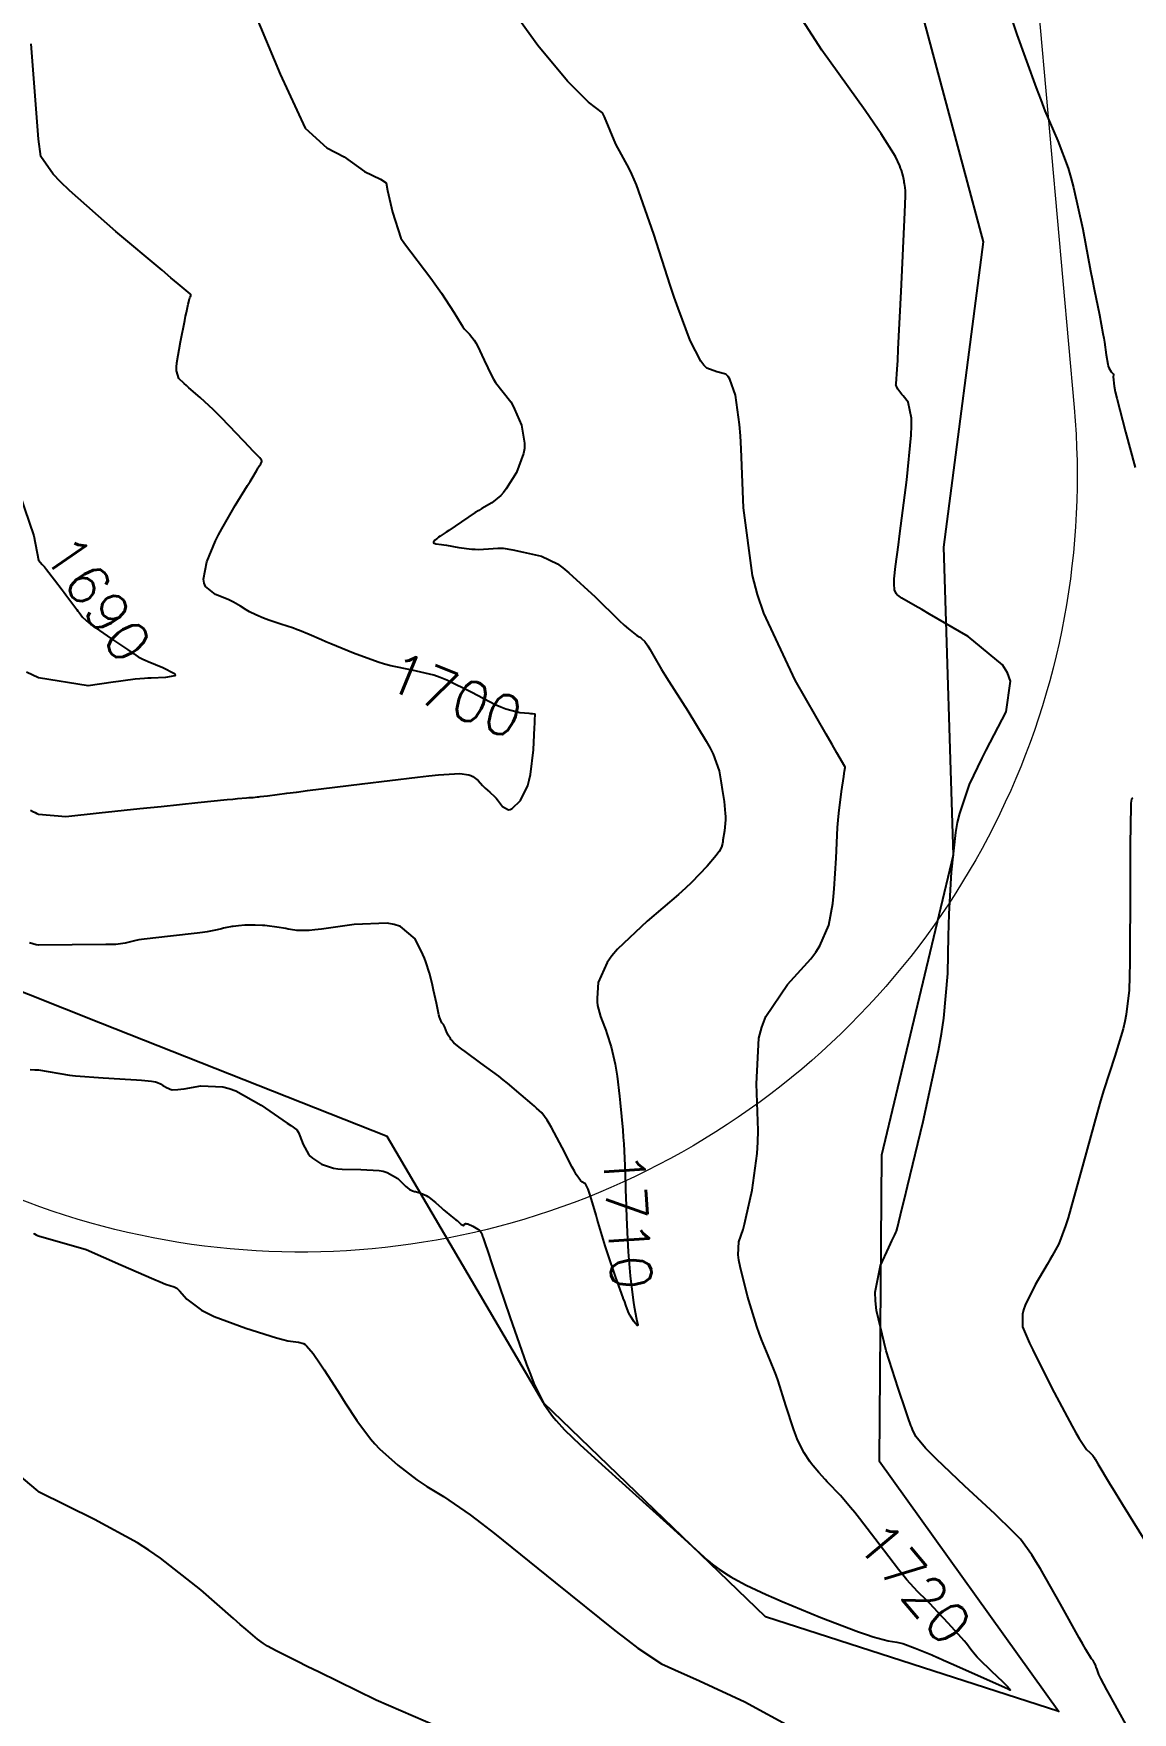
# Model space of a CAD drawing. Header units: metres. Extents: x 837477 to 838477, y 1189014 to 1191014.
# Drawn here: x 837999.5 to 838102.9, y 1190054.8 to 1190212.8 of the extents above; entities that cross this region are included whole.
import ezdxf

# ---------------------------------------------------------------- set-up
doc = ezdxf.new("R2010")
doc.units = ezdxf.units.M
doc.header["$LTSCALE"] = 0.3
doc.layers.add('COTAS 10', color=1, linetype='Continuous')
doc.layers.add('LINEA_DE_CEROS', color=61, linetype='Continuous')
doc.layers.add('Linea_Tendencia', color=51, linetype='Continuous', lineweight=20)
doc.styles.get("Standard").update_dxf_attribs({"font": 'simplex.shx'})

msp = doc.modelspace()

# ---------------------------------------------------------------- linework, layer by layer
at = {"layer": 'COTAS 10'}
for points, elevation in [([(838090.278, 1190217.903), (838092.013, 1190212.716), (838093.819, 1190207.712), (838094.251, 1190206.574), (838094.653, 1190205.544), (838095.856, 1190202.716), (838096.83, 1190200.147), (838097.087, 1190199.279), (838097.339, 1190198.344), (838098.202, 1190194.4), (838098.946, 1190190.496), (838099.122, 1190189.585), (838099.285, 1190188.748), (838099.766, 1190186.339), (838100.106, 1190184.588), (838100.181, 1190184.166), (838100.247, 1190183.772), (838100.412, 1190182.572), (838100.552, 1190181.709), (838100.601, 1190181.526), (838100.655, 1190181.368), (838100.888, 1190180.998), (838101.073, 1190180.796), (838101.097, 1190180.743), (838101.109, 1190180.691), (838101.054, 1190180.516), (838101.154, 1190179.619), (838101.265, 1190179.112), (838101.411, 1190178.494), (838102.238, 1190175.329), (838103.126, 1190171.979)], 1740), ([(837999.224, 1190115.324), (837999.636, 1190115.299), (838000, 1190115.286), (838002.924, 1190114.797), (838003.458, 1190114.743), (838006.068, 1190114.548), (838008.679, 1190114.381), (838009.214, 1190114.345), (838009.667, 1190114.314), (838010.625, 1190114.241), (838011.011, 1190114.174), (838011.104, 1190114.148), (838011.19, 1190114.118), (838011.455, 1190113.979), (838011.681, 1190113.827), (838011.807, 1190113.751), (838012.038, 1190113.628), (838012.261, 1190113.527), (838012.32, 1190113.503), (838012.377, 1190113.481), (838012.574, 1190113.418), (838013.102, 1190113.443), (838013.369, 1190113.476), (838013.688, 1190113.522), (838015.276, 1190113.781), (838017.319, 1190113.708), (838017.925, 1190113.544), (838018.549, 1190113.317), (838020.946, 1190111.979), (838022.988, 1190110.559), (838023.387, 1190110.282), (838023.713, 1190110.054), (838024.291, 1190109.648), (838024.449, 1190109.388), (838024.511, 1190109.252), (838024.58, 1190109.088), (838024.896, 1190108.268), (838025.38, 1190107.373), (838025.555, 1190107.163), (838025.748, 1190106.969), (838026.596, 1190106.404), (838027.752, 1190106.051), (838028.14, 1190105.99), (838028.558, 1190105.945), (838030.312, 1190105.918), (838032.029, 1190105.834), (838032.423, 1190105.753), (838032.782, 1190105.648), (838033.784, 1190105.06), (838034.423, 1190104.448), (838034.553, 1190104.327), (838034.662, 1190104.227), (838034.885, 1190104.043), (838034.982, 1190103.997), (838035.012, 1190103.984), (838035.043, 1190103.971), (838035.165, 1190103.923), (838035.364, 1190103.859), (838035.443, 1190103.835), (838035.533, 1190103.809), (838035.943, 1190103.693), (838036.447, 1190103.476), (838036.596, 1190103.386), (838036.748, 1190103.283), (838037.328, 1190102.804), (838037.919, 1190102.27), (838038.078, 1190102.133), (838038.234, 1190102), (838038.779, 1190101.558), (838039.247, 1190101.189), (838039.355, 1190101.102), (838039.453, 1190101.021), (838039.728, 1190100.786), (838039.906, 1190100.663), (838039.943, 1190100.653), (838039.974, 1190100.654), (838040.043, 1190100.747), (838040.186, 1190100.822), (838040.263, 1190100.812), (838040.358, 1190100.788), (838040.837, 1190100.594), (838041.325, 1190100.315), (838041.424, 1190100.239), (838041.508, 1190100.163), (838041.682, 1190099.894), (838041.762, 1190099.624), (838041.785, 1190099.548), (838041.81, 1190099.472), (838041.906, 1190099.192), (838042.337, 1190097.926), (838042.574, 1190097.227), (838042.861, 1190096.377), (838044.321, 1190092.053), (838045.901, 1190087.567), (838046.264, 1190086.616), (838046.594, 1190085.791), (838047.518, 1190083.865), (838048.25, 1190082.816), (838048.46, 1190082.545), (838048.674, 1190082.282), (838049.469, 1190081.402), (838050.943, 1190080.004), (838051.584, 1190079.414), (838052.326, 1190078.737), (838055.847, 1190075.557), (838059.361, 1190072.393), (838060.098, 1190071.725), (838060.734, 1190071.148), (838062.18, 1190069.813), (838062.941, 1190069.121), (838063.145, 1190068.949), (838063.347, 1190068.785), (838064.051, 1190068.261), (838064.853, 1190067.75), (838065.116, 1190067.594), (838065.398, 1190067.431), (838066.564, 1190066.789), (838068.421, 1190065.91), (838069.139, 1190065.598), (838069.944, 1190065.255), (838073.586, 1190063.768), (838077.119, 1190062.407), (838077.855, 1190062.145), (838078.486, 1190061.932), (838079.891, 1190061.574), (838080.723, 1190061.446), (838080.992, 1190061.378), (838081.279, 1190061.295), (838082.457, 1190060.877), (838084.02, 1190060.229), (838084.549, 1190060.002), (838084.591, 1190059.984), (838085.12, 1190059.754), (838086.048, 1190059.343), (838087.531, 1190058.685), (838091.126, 1190057.071), (838091.242, 1190057.018), (838091.269, 1190057.005), (838091.293, 1190056.994), (838091.361, 1190056.958), (838091.398, 1190056.944), (838091.403, 1190056.947), (838091.405, 1190056.951), (838091.395, 1190056.99), (838091.108, 1190057.287), (838090.937, 1190057.455), (838090.726, 1190057.659), (838089.631, 1190058.707), (838088.509, 1190059.803), (838088.28, 1190060.037), (838088.088, 1190060.242), (838087.69, 1190060.735), (838087.26, 1190061.3), (838087.048, 1190061.55), (838086.795, 1190061.841), (838085.545, 1190063.23), (838084.181, 1190064.695), (838083.858, 1190065.034), (838083.557, 1190065.343), (838082.665, 1190066.217), (838081.662, 1190067.314), (838081.292, 1190067.763), (838080.881, 1190068.276), (838079.06, 1190070.652), (838077.205, 1190073.083), (838076.772, 1190073.629), (838076.373, 1190074.12), (838075.407, 1190075.23), (838075.226, 1190075.436), (838074.384, 1190076.318), (838074.179, 1190076.536), (838073.985, 1190076.742), (838073.383, 1190077.389), (838072.851, 1190078.021), (838072.701, 1190078.217), (838072.55, 1190078.423), (838071.994, 1190079.242), (838071.39, 1190080.46), (838071.208, 1190080.918), (838071.02, 1190081.427), (838070.288, 1190083.7), (838069.559, 1190086.013), (838069.373, 1190086.547), (838069.195, 1190087.035), (838068.606, 1190088.416), (838067.981, 1190089.931), (838067.779, 1190090.503), (838067.565, 1190091.142), (838066.686, 1190094.004), (838065.977, 1190096.791), (838065.869, 1190097.383), (838065.8, 1190097.897), (838065.87, 1190099.106), (838066.258, 1190100.28), (838066.389, 1190100.772), (838066.53, 1190101.338), (838067.124, 1190103.984), (838067.587, 1190107.415), (838067.645, 1190108.475), (838067.673, 1190109.584), (838067.522, 1190113.984), (838067.756, 1190118.281), (838068.028, 1190119.325), (838068.388, 1190120.305), (838070.437, 1190123.315), (838072.635, 1190125.751), (838073.091, 1190126.368), (838073.48, 1190126.962), (838074.331, 1190128.899), (838074.689, 1190130.948), (838074.766, 1190131.611), (838074.835, 1190132.316), (838075.004, 1190135.211), (838075.148, 1190138.1), (838075.2, 1190138.802), (838075.257, 1190139.461), (838075.507, 1190141.489), (838075.735, 1190142.901), (838075.778, 1190143.172), (838075.813, 1190143.391), (838075.866, 1190143.75), (838075.857, 1190143.775), (838075.847, 1190143.795), (838075.819, 1190143.84), (838075.083, 1190145.116), (838074.63, 1190145.901), (838074.07, 1190146.875), (838071.148, 1190151.953), (838068.201, 1190158.278), (838067.624, 1190160.038), (838067.152, 1190161.801), (838066.31, 1190168.199), (838066.094, 1190173.732), (838066.016, 1190174.95), (838065.93, 1190176.031), (838065.554, 1190178.802), (838065.025, 1190180.283), (838064.843, 1190180.551), (838064.645, 1190180.758), (838063.801, 1190180.99), (838062.841, 1190181.338), (838062.571, 1190181.617), (838062.298, 1190181.976), (838061.297, 1190183.93), (838060.152, 1190186.97), (838059.789, 1190188.013), (838059.406, 1190189.143), (838057.858, 1190193.951), (838056.234, 1190198.568), (838055.803, 1190199.578), (838055.55, 1190200.114), (838054.288, 1190202.408), (838053.234, 1190204.977), (838053.037, 1190205.372), (838051.72, 1190206.36), (838049.746, 1190208.336), (838046.954, 1190211.705), (838046.295, 1190212.611), (838042.908, 1190217.328)], 1720), ([(838102.764, 1190052.792), (838101.083, 1190055.826), (838100.746, 1190056.441), (838100.464, 1190056.957), (838099.907, 1190058.003), (838099.734, 1190058.38), (838099.694, 1190058.474), (838099.658, 1190058.563), (838099.556, 1190058.846), (838099.472, 1190059.092), (838099.462, 1190059.122), (838099.448, 1190059.157), (838099.422, 1190059.222), (838099.324, 1190059.447), (838099.217, 1190059.646), (838099.186, 1190059.694), (838099.154, 1190059.74), (838099.032, 1190059.879), (838098.508, 1190060.74), (838098.223, 1190061.24), (838097.877, 1190061.854), (838096.119, 1190065.016), (838094.23, 1190068.326), (838093.8, 1190069.033), (838093.411, 1190069.649), (838092.344, 1190071.118), (838091.055, 1190072.418), (838090.526, 1190072.928), (838089.923, 1190073.503), (838087.123, 1190076.119), (838084.416, 1190078.686), (838083.872, 1190079.229), (838083.417, 1190079.7), (838082.512, 1190080.798), (838082.202, 1190081.444), (838082.121, 1190081.631), (838082.043, 1190081.821), (838081.777, 1190082.536), (838081.307, 1190083.952), (838081.1, 1190084.585), (838080.859, 1190085.322), (838079.709, 1190088.851), (838078.794, 1190092.642), (838078.701, 1190093.544), (838078.678, 1190094.382), (838079.175, 1190096.874), (838079.961, 1190098.579), (838080.119, 1190098.92), (838080.252, 1190099.205), (838080.521, 1190099.761), (838080.621, 1190099.979), (838080.648, 1190100.051), (838080.675, 1190100.127), (838080.768, 1190100.442), (838081.195, 1190102.186), (838081.433, 1190103.163), (838081.722, 1190104.354), (838083.195, 1190110.442), (838084.653, 1190117.129), (838084.931, 1190118.698), (838085.156, 1190120.145), (838085.517, 1190124.352), (838085.573, 1190127.89), (838085.605, 1190128.915), (838085.645, 1190129.961), (838085.848, 1190133.903), (838086.262, 1190137.644), (838086.435, 1190138.563), (838086.633, 1190139.43), (838087.556, 1190142.139), (838088.745, 1190144.633), (838089.11, 1190145.365), (838089.49, 1190146.114), (838090.994, 1190148.971), (838091.424, 1190151.867), (838091.127, 1190152.642), (838090.651, 1190153.404), (838087.432, 1190156.06), (838083.805, 1190158.182), (838083.071, 1190158.609), (838082.454, 1190158.966), (838081.205, 1190159.675), (838080.801, 1190159.954), (838080.717, 1190160.039), (838080.645, 1190160.129), (838080.489, 1190160.482), (838080.46, 1190161.044), (838080.469, 1190161.265), (838080.485, 1190161.514), (838080.604, 1190162.648), (838080.865, 1190164.703), (838080.97, 1190165.533), (838081.091, 1190166.476), (838081.646, 1190170.822), (838082.062, 1190175.036), (838082.095, 1190175.896), (838082.092, 1190176.622), (838081.781, 1190178.134), (838081.303, 1190178.715), (838081.195, 1190178.853), (838081.097, 1190178.982), (838080.828, 1190179.367), (838080.678, 1190179.636), (838080.655, 1190179.693), (838080.639, 1190179.741), (838080.648, 1190179.85), (838080.757, 1190181.218), (838080.805, 1190182.06), (838080.861, 1190183.104), (838081.124, 1190188.549), (838081.469, 1190195.991), (838081.541, 1190197.55), (838081.542, 1190197.85), (838081.537, 1190197.936), (838081.531, 1190198.023), (838081.493, 1190198.345), (838081.435, 1190198.705), (838081.416, 1190198.815), (838081.396, 1190198.93), (838081.313, 1190199.383), (838081.148, 1190199.965), (838081.076, 1190200.161), (838080.993, 1190200.372), (838080.598, 1190201.261), (838079.251, 1190203.394), (838078.568, 1190204.391), (838077.75, 1190205.563), (838073.674, 1190211.261), (838069.735, 1190217.373)], 1730), ([(838020.323, 1190214.755), (838022.708, 1190208.994), (838025.063, 1190203.902), (838027.114, 1190202.077), (838028.735, 1190201.202), (838030.655, 1190199.838), (838032.169, 1190199.113), (838032.695, 1190198.784), (838032.827, 1190198.06), (838033.288, 1190196.018), (838034.071, 1190193.547), (838034.431, 1190193.068), (838036.895, 1190189.796), (838037.429, 1190189.057), (838037.899, 1190188.39), (838039.057, 1190186.585), (838039.731, 1190185.458), (838039.894, 1190185.218), (838040.048, 1190185.009), (838040.519, 1190184.516), (838040.979, 1190183.966), (838041.125, 1190183.722), (838041.279, 1190183.437), (838041.904, 1190182.074), (838042.591, 1190180.624), (838042.785, 1190180.285), (838042.98, 1190179.972), (838043.697, 1190179.064), (838044.403, 1190178.144), (838044.591, 1190177.824), (838044.775, 1190177.474), (838045.413, 1190175.974), (838045.715, 1190174.262), (838045.687, 1190173.779), (838045.611, 1190173.291), (838044.934, 1190171.5), (838043.978, 1190169.957), (838043.726, 1190169.627), (838043.479, 1190169.338), (838042.633, 1190168.647), (838041.699, 1190168.119), (838041.397, 1190167.934), (838041.077, 1190167.731), (838039.763, 1190166.859), (838038.583, 1190166.054), (838038.347, 1190165.895), (838038.15, 1190165.762), (838037.767, 1190165.511), (838037.614, 1190165.409), (838037.562, 1190165.37), (838037.507, 1190165.327), (838037.275, 1190165.134), (838037.133, 1190164.947), (838037.135, 1190164.909), (838037.154, 1190164.876), (838037.371, 1190164.804), (838037.901, 1190164.73), (838038.118, 1190164.696), (838038.366, 1190164.656), (838039.512, 1190164.462), (838040.761, 1190164.3), (838041.074, 1190164.281), (838041.371, 1190164.272), (838042.325, 1190164.334), (838043.199, 1190164.4), (838043.447, 1190164.395), (838043.697, 1190164.379), (838044.62, 1190164.238), (838045.603, 1190164.022), (838045.891, 1190163.959), (838046.186, 1190163.894), (838047.31, 1190163.65), (838048.792, 1190162.907), (838049.313, 1190162.528), (838049.882, 1190162.074), (838052.336, 1190159.809), (838054.621, 1190157.574), (838055.083, 1190157.138), (838055.471, 1190156.782), (838056.257, 1190156.159), (838056.558, 1190156.009), (838056.64, 1190155.952), (838056.721, 1190155.888), (838057.011, 1190155.598), (838057.315, 1190155.183), (838057.406, 1190155.041), (838057.5, 1190154.885), (838057.862, 1190154.224), (838058.583, 1190152.985), (838058.903, 1190152.465), (838059.276, 1190151.87), (838061.057, 1190149.082), (838062.802, 1190146.216), (838063.151, 1190145.571), (838063.443, 1190144.99), (838064.013, 1190143.428), (838064.202, 1190142.289), (838064.304, 1190141.661), (838064.481, 1190140.533), (838064.59, 1190139.427), (838064.598, 1190139.128), (838064.596, 1190138.831), (838064.505, 1190137.783), (838064.371, 1190136.92), (838064.341, 1190136.739), (838064.315, 1190136.584), (838064.244, 1190136.236), (838064.007, 1190135.853), (838063.874, 1190135.676), (838063.713, 1190135.469), (838062.891, 1190134.462), (838061.411, 1190132.932), (838060.835, 1190132.394), (838060.187, 1190131.806), (838057.247, 1190129.271), (838054.464, 1190126.651), (838053.915, 1190126.01), (838053.462, 1190125.405), (838052.625, 1190123.528), (838052.531, 1190122.038), (838052.545, 1190121.679), (838052.578, 1190121.342), (838052.845, 1190120.317), (838053.231, 1190119.346), (838053.339, 1190119.043), (838053.448, 1190118.726), (838053.846, 1190117.46), (838054.223, 1190115.826), (838054.319, 1190115.277), (838054.411, 1190114.686), (838054.638, 1190112.821), (838054.713, 1190112.202), (838054.947, 1190109.62), (838054.997, 1190108.967), (838055.04, 1190108.341), (838055.142, 1190106.304), (838055.2, 1190104.421), (838055.215, 1190103.892), (838055.231, 1190103.359), (838055.286, 1190101.41), (838055.375, 1190099.367), (838055.412, 1190098.776), (838055.454, 1190098.174), (838055.653, 1190095.908), (838055.886, 1190093.863), (838055.95, 1190093.4), (838056.014, 1190092.982), (838056.244, 1190091.846), (838056.349, 1190091.29), (838056.334, 1190091.238), (838056.3, 1190091.23), (838056.019, 1190091.57), (838055.683, 1190092.103), (838055.615, 1190092.217), (838055.557, 1190092.317), (838055.439, 1190092.556), (838055.234, 1190093.134), (838055.123, 1190093.447), (838054.997, 1190093.805), (838054.988, 1190093.827), (838054.3, 1190095.753), (838053.501, 1190098.087), (838053.296, 1190098.724), (838053.097, 1190099.357), (838052.545, 1190101.244), (838052.436, 1190101.612), (838051.907, 1190103.421), (838051.792, 1190103.773), (838051.69, 1190104.06), (838051.433, 1190104.562), (838051.258, 1190104.659), (838051.207, 1190104.692), (838051.155, 1190104.727), (838050.957, 1190104.875), (838050.569, 1190105.452), (838050.397, 1190105.757), (838050.197, 1190106.126), (838049.239, 1190107.981), (838048.254, 1190109.862), (838048.037, 1190110.246), (838047.843, 1190110.57), (838047.343, 1190111.248), (838046.836, 1190111.687), (838046.638, 1190111.86), (838046.415, 1190112.056), (838045.402, 1190112.95), (838044.105, 1190114.042), (838043.703, 1190114.361), (838043.282, 1190114.689), (838041.606, 1190115.934), (838040.12, 1190117.015), (838039.819, 1190117.238), (838039.566, 1190117.429), (838039.049, 1190117.844), (838038.845, 1190118.076), (838038.789, 1190118.151), (838038.734, 1190118.231), (838038.535, 1190118.559), (838038.364, 1190118.892), (838038.325, 1190118.975), (838038.291, 1190119.054), (838038.198, 1190119.305), (838038.117, 1190119.507), (838038.089, 1190119.555), (838038.059, 1190119.599), (838037.934, 1190119.733), (838037.768, 1190120.079), (838037.713, 1190120.259), (838037.655, 1190120.474), (838037.41, 1190121.554), (838037.147, 1190122.791), (838037.077, 1190123.105), (838037.008, 1190123.408), (838036.769, 1190124.403), (838036.421, 1190125.453), (838036.283, 1190125.792), (838036.128, 1190126.15), (838035.418, 1190127.618), (838034.034, 1190128.799), (838033.454, 1190128.977), (838032.788, 1190129.09), (838029.67, 1190128.964), (838026.61, 1190128.544), (838025.98, 1190128.473), (838025.445, 1190128.421), (838024.296, 1190128.399), (838023.68, 1190128.513), (838023.48, 1190128.547), (838023.268, 1190128.583), (838022.398, 1190128.721), (838021.509, 1190128.841), (838021.285, 1190128.865), (838021.07, 1190128.885), (838020.374, 1190128.924), (838019.75, 1190128.922), (838019.58, 1190128.917), (838019.412, 1190128.909), (838018.816, 1190128.861), (838018.289, 1190128.799), (838018.164, 1190128.782), (838018.047, 1190128.765), (838017.703, 1190128.705), (838017.388, 1190128.631), (838017.291, 1190128.605), (838017.189, 1190128.577), (838016.783, 1190128.456), (838015.849, 1190128.286), (838015.414, 1190128.227), (838014.901, 1190128.162), (838012.414, 1190127.885), (838009.942, 1190127.594), (838009.44, 1190127.52), (838009.016, 1190127.45), (838008.146, 1190127.224), (838007.271, 1190127.095), (838006.845, 1190127.086), (838006.339, 1190127.088), (838000, 1190127.017), (837999.772, 1190127.067), (837999.134, 1190127.242)], 1710), ([(837999.247, 1190139.746), (837999.538, 1190139.575), (837999.605, 1190139.537), (837999.665, 1190139.503), (837999.834, 1190139.416), (837999.979, 1190139.37), (838000, 1190139.366), (838002.56, 1190139.146), (838005.712, 1190139.478), (838009.514, 1190139.875), (838011.525, 1190140.085), (838014.988, 1190140.445), (838017.728, 1190140.726), (838018.271, 1190140.781), (838018.719, 1190140.825), (838019.556, 1190140.899), (838019.79, 1190140.909), (838019.859, 1190140.913), (838019.929, 1190140.918), (838020.195, 1190140.938), (838020.568, 1190140.975), (838020.705, 1190140.991), (838020.856, 1190141.009), (838021.526, 1190141.093), (838023.359, 1190141.325), (838024.245, 1190141.437), (838025.293, 1190141.569), (838030.444, 1190142.217), (838035.633, 1190142.84), (838036.706, 1190142.956), (838037.622, 1190143.047), (838039.614, 1190143.173), (838040.467, 1190143.051), (838040.665, 1190142.986), (838040.845, 1190142.908), (838041.356, 1190142.513), (838041.767, 1190142.052), (838041.884, 1190141.932), (838042.004, 1190141.816), (838042.448, 1190141.421), (838042.907, 1190140.988), (838043.037, 1190140.847), (838043.167, 1190140.698), (838043.643, 1190140.082), (838044.193, 1190139.758), (838044.369, 1190139.793), (838044.556, 1190139.881), (838045.317, 1190140.646), (838046.01, 1190142.054), (838046.154, 1190142.547), (838046.276, 1190143.085), (838046.543, 1190145.402), (838046.648, 1190147.502), (838046.668, 1190147.903), (838046.683, 1190148.226), (838046.708, 1190148.742), (838046.706, 1190148.749), (838046.705, 1190148.751), (838046.696, 1190148.76), (838046.686, 1190148.767), (838046.683, 1190148.769), (838046.679, 1190148.771), (838046.663, 1190148.777), (838046.439, 1190148.799), (838046.304, 1190148.81), (838046.138, 1190148.825), (838045.274, 1190148.897), (838043.931, 1190149.243), (838043.462, 1190149.429), (838042.952, 1190149.655), (838040.758, 1190150.798), (838038.397, 1190151.973), (838037.781, 1190152.219), (838037.181, 1190152.43), (838035.149, 1190152.906), (838033.128, 1190153.303), (838032.535, 1190153.465), (838031.926, 1190153.649), (838029.607, 1190154.502), (838029.075, 1190154.724), (838027.502, 1190155.379), (838027.028, 1190155.579), (838026.602, 1190155.76), (838025.458, 1190156.258), (838024.542, 1190156.637), (838024.259, 1190156.743), (838023.963, 1190156.849), (838022.791, 1190157.236), (838021.664, 1190157.606), (838021.397, 1190157.701), (838021.149, 1190157.794), (838020.419, 1190158.102), (838019.835, 1190158.404), (838019.68, 1190158.493), (838019.529, 1190158.583), (838019.006, 1190158.928), (838018.338, 1190159.314), (838018.095, 1190159.43), (838017.827, 1190159.551), (838016.647, 1190160.022), (838015.701, 1190160.796), (838015.58, 1190161.108), (838015.52, 1190161.462), (838015.812, 1190163.092), (838016.643, 1190165.066), (838016.923, 1190165.637), (838017.225, 1190166.218), (838018.494, 1190168.406), (838019.66, 1190170.279), (838019.896, 1190170.662), (838020.095, 1190170.987), (838020.5, 1190171.669), (838020.662, 1190171.952), (838020.707, 1190172.025), (838020.752, 1190172.096), (838020.916, 1190172.333), (838021, 1190172.552), (838020.995, 1190172.611), (838020.978, 1190172.67), (838020.815, 1190172.876), (838020.33, 1190173.352), (838020.111, 1190173.581), (838019.854, 1190173.851), (838018.62, 1190175.174), (838017.196, 1190176.666), (838016.82, 1190177.042), (838016.452, 1190177.402), (838015.189, 1190178.569), (838014.143, 1190179.488), (838013.913, 1190179.691), (838013.707, 1190179.872), (838013.177, 1190180.343), (838012.98, 1190181.074), (838012.984, 1190181.419), (838013.014, 1190181.826), (838013.336, 1190183.812), (838013.747, 1190185.81), (838013.833, 1190186.225), (838013.907, 1190186.58), (838014.074, 1190187.363), (838014.152, 1190187.691), (838014.17, 1190187.759), (838014.186, 1190187.817), (838014.23, 1190187.945), (838014.264, 1190188.014), (838014.282, 1190188.056), (838014.315, 1190188.138), (838014.326, 1190188.219), (838014.32, 1190188.24), (838014.311, 1190188.26), (838014.25, 1190188.325), (838013.13, 1190189.263), (838012.453, 1190189.833), (838011.617, 1190190.537), (838007.276, 1190194.201), (838002.92, 1190198.044), (838002.075, 1190198.86), (838001.387, 1190199.57), (838000.205, 1190201.24), (838000, 1190202.89), (837999.317, 1190211.863)], 1700), ([(837997.76, 1190170.774), (837999.561, 1190165.558), (838000, 1190163.247), (838000.35, 1190162.86), (838000.553, 1190162.62), (838000.759, 1190162.373), (838001.511, 1190161.415), (838002.223, 1190160.468), (838002.402, 1190160.228), (838002.574, 1190159.997), (838003.13, 1190159.244), (838003.591, 1190158.619), (838003.704, 1190158.469), (838003.809, 1190158.329), (838004.135, 1190157.906), (838004.724, 1190157.376), (838004.996, 1190157.168), (838005.315, 1190156.934), (838006.861, 1190155.867), (838008.374, 1190154.849), (838008.672, 1190154.646), (838008.918, 1190154.477), (838009.371, 1190154.151), (838009.797, 1190153.934), (838010.025, 1190153.834), (838010.301, 1190153.716), (838011.697, 1190153.147), (838012.776, 1190152.588), (838012.852, 1190152.477), (838012.831, 1190152.386), (838011.951, 1190152.213), (838010.594, 1190152.159), (838010.273, 1190152.143), (838009.975, 1190152.125), (838009.094, 1190152.055), (838007.971, 1190151.912), (838007.521, 1190151.849), (838007.01, 1190151.775), (838004.662, 1190151.423), (838000, 1190152.184), (837998.868, 1190152.71)], 1690), ([(838102.89, 1190140.894), (838102.865, 1190140.854), (838102.843, 1190140.821), (838102.783, 1190140.756), (838102.743, 1190140.399), (838102.733, 1190140.181), (838102.723, 1190139.912), (838102.693, 1190138.512), (838102.671, 1190136.296), (838102.667, 1190135.513), (838102.664, 1190134.657), (838102.661, 1190130.95), (838102.647, 1190127.154), (838102.637, 1190126.241), (838102.625, 1190125.387), (838102.559, 1190122.803), (838102.305, 1190120.512), (838102.173, 1190119.845), (838102.016, 1190119.162), (838101.227, 1190116.576), (838100.19, 1190113.411), (838099.875, 1190112.364), (838099.55, 1190111.242), (838098.275, 1190106.576), (838097.097, 1190102.267), (838096.832, 1190101.372), (838096.594, 1190100.605), (838095.954, 1190098.912), (838095.331, 1190097.805), (838095.103, 1190097.409), (838094.852, 1190096.974), (838093.743, 1190095.077), (838092.79, 1190093.157), (838092.636, 1190092.708), (838092.531, 1190092.294), (838092.548, 1190091.095), (838093.206, 1190089.561), (838093.504, 1190088.936), (838093.852, 1190088.224), (838095.529, 1190084.93), (838097.214, 1190081.758), (838097.567, 1190081.124), (838097.871, 1190080.595), (838098.559, 1190079.566), (838098.872, 1190079.273), (838098.94, 1190079.209), (838098.999, 1190079.152), (838099.143, 1190079.006), (838099.272, 1190078.824), (838099.322, 1190078.744), (838099.378, 1190078.651), (838099.629, 1190078.209), (838100.693, 1190076.441), (838101.261, 1190075.513), (838101.947, 1190074.394), (838105.413, 1190068.768)], 1740), ([(837999.513, 1190099.921), (837999.56, 1190099.891), (837999.607, 1190099.862), (837999.765, 1190099.778), (837999.894, 1190099.719), (837999.922, 1190099.706), (837999.948, 1190099.695), (838000, 1190099.673), (838004.475, 1190098.392), (838007.749, 1190096.941), (838010.841, 1190095.588), (838011.44, 1190095.336), (838011.928, 1190095.138), (838012.76, 1190094.866), (838013.007, 1190094.735), (838013.126, 1190094.624), (838013.267, 1190094.482), (838013.958, 1190093.702), (838015.313, 1190092.684), (838015.873, 1190092.392), (838016.512, 1190092.095), (838019.485, 1190090.984), (838022.374, 1190090.086), (838022.96, 1190089.923), (838023.453, 1190089.797), (838024.46, 1190089.651), (838024.914, 1190089.545), (838025.058, 1190089.445), (838025.21, 1190089.314), (838025.825, 1190088.585), (838026.495, 1190087.623), (838026.681, 1190087.345), (838026.868, 1190087.062), (838027.547, 1190086), (838028.326, 1190084.767), (838028.576, 1190084.376), (838028.84, 1190083.965), (838029.919, 1190082.301), (838031.227, 1190080.557), (838031.636, 1190080.095), (838032.066, 1190079.642), (838033.789, 1190078.079), (838035.576, 1190076.714), (838036.046, 1190076.385), (838036.506, 1190076.077), (838038.079, 1190075.142), (838040.605, 1190073.419), (838041.666, 1190072.614), (838042.883, 1190071.667), (838048.583, 1190067.063), (838054.207, 1190062.522), (838055.375, 1190061.615), (838056.375, 1190060.86), (838058.583, 1190059.396), (838060.461, 1190058.561), (838061.253, 1190058.202), (838062.163, 1190057.787), (838066.429, 1190055.826), (838071.026, 1190053.324)], 1730), ([(838037.55, 1190053.472), (838031.749, 1190055.987), (838026.378, 1190058.607), (838025.276, 1190059.148), (838024.34, 1190059.609), (838022.355, 1190060.605), (838021.541, 1190061.062), (838021.345, 1190061.182), (838021.162, 1190061.3), (838020.605, 1190061.701), (838019.497, 1190062.648), (838018.965, 1190063.109), (838018.337, 1190063.657), (838015.256, 1190066.352), (838011.462, 1190069.35), (838010.384, 1190070.089), (838009.294, 1190070.787), (838005.256, 1190072.978), (838000, 1190075.593), (837999.954, 1190075.629), (837997.981, 1190077.301)], 1740)]:
    msp.add_lwpolyline(points, dxfattribs=dict(at, elevation=elevation))
at = {"layer": 'LINEA_DE_CEROS'}
msp.add_lwpolyline([(838081.438, 1190220.868), (838088.84, 1190193.225), (838085.101, 1190164.467), (838086.023, 1190135.482), (838079.276, 1190107.277), (838079.07, 1190078.492), (838095.957, 1190054.916), (838068.362, 1190063.832), (838047.476, 1190083.952), (838032.784, 1190109.009), (838005.825, 1190119.695), (837978.875, 1190130.405), (837951.796, 1190140.947), (837924.067, 1190149.437), (837903.256, 1190169.634), (837876.194, 1190180.057), (837847.92, 1190186.504), (837822.087, 1190199.683), (837794.787, 1190209.464)], dxfattribs=at)
at = {"layer": 'Linea_Tendencia', "elevation": 1705.277}
msp.add_lwpolyline([(838041.852, 1190952.651), (838161.325, 1190600.98, -0.1489294), (838162.085, 1190577.097), (838092.197, 1190318.419), (838090.052, 1190310.478, 0.0884495), (838087.814, 1190284.95), (838097.391, 1190177.634, -0.5984124), (837989.861, 1190106.984), (837822.862, 1190197.61, 0.7000047), (837663.814, 1190056.912), (837745.081, 1189850.404, -0.1097979), (837752.709, 1189801.964), (837723.495, 1189335.311)], format="xyb", dxfattribs=at)

# ---------------------------------------------------------------- texts
at = {"layer": 'COTAS 10', "char_height": 3.8, "attachment_point": 7}
for s, insert, rotation in [('1690', (838000.302, 1190163.925, 1690), 304.7092), ('1700', (838032.421, 1190151.295, 1700), 337.6598), ('1710', (838053.083, 1190107.471, 1710), 273.81036), ('1720', (838076.723, 1190070.737, 1720), 310.2846)]:
    msp.add_mtext(s, dxfattribs=dict(at, insert=insert, rotation=rotation))

doc.saveas('drawing.dxf')
